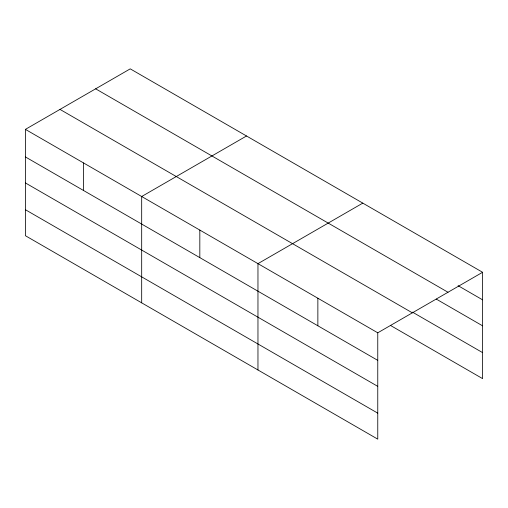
<?xml version="1.0" encoding="UTF-8"?>
<svg xmlns="http://www.w3.org/2000/svg" width="508" height="508" viewBox="0 0 508 508"><rect width="100%" height="100%" fill="white"/><g stroke="black" fill="none" stroke-linecap="round" stroke-linejoin="round"><path stroke-width="0.76" d="M377.762 386.359L377.762 332.81L25.4 129.375L25.4 235.712L377.762 439.147L377.762 386.359L25.4 182.924M390.703 325.571L482.6 378.625L482.6 272.288L130.238 68.853L25.4 129.375M246.52 135.985L141.681 196.513L141.681 302.851M362.795 203.117L257.962 263.646L257.962 369.983M377.762 332.81L482.6 272.288M458.095 285.686L482.6 299.834M95.644 88.824L448.005 292.259M436.315 299.11L482.6 325.831M412.49 312.141L482.6 352.622M59.995 109.404L412.356 312.839M25.4 156.928L377.762 360.363M25.4 209.715L377.762 413.15M317.862 298.228L317.862 325.774M199.822 230.08L199.822 257.626M83.541 162.941L83.541 190.494"/></g></svg>
